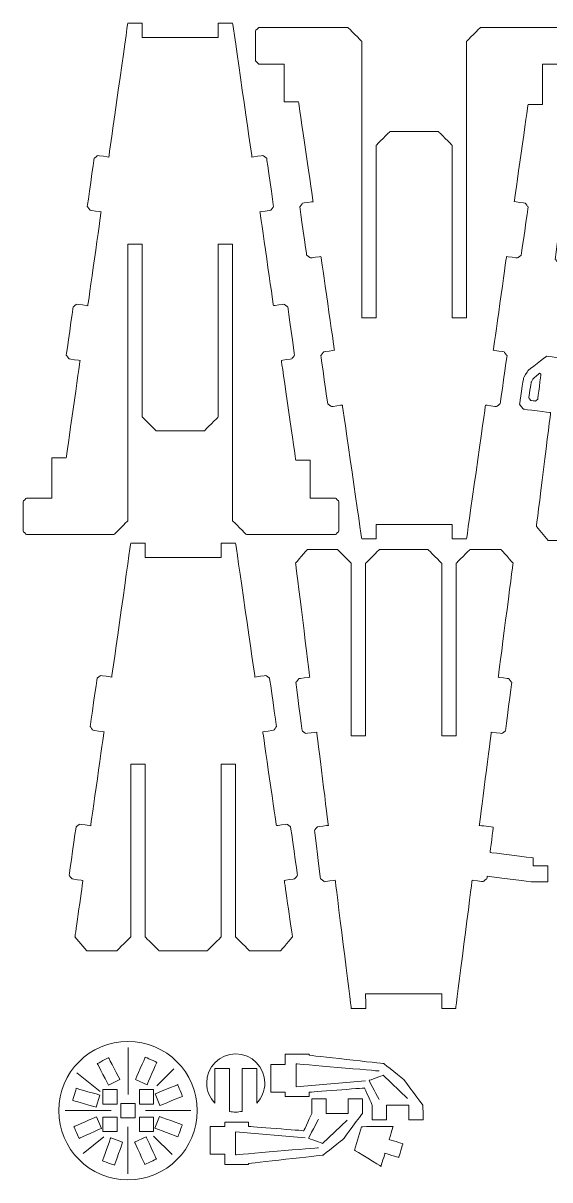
# Model space of a CAD drawing. Header units: centimetres. Extents: x -388 to 387, y -439 to 439.
# Drawn here: x -372.2 to -251.3, y -97.2 to 168.3 of the extents above; entities that cross this region are included whole.
import ezdxf

# ---------------------------------------------------------------- set-up
doc = ezdxf.new("R2010")
doc.units = ezdxf.units.CM
doc.header["$MEASUREMENT"] = 0
doc.layers.add('Layer 1', color=7, linetype='Continuous')

msp = doc.modelspace()

# ---------------------------------------------------------------- linework, layer by layer
at = {"layer": 'Layer 1', "color": 240, "lineweight": 20}
for points in [[(-353.8501, -79.7735), (-350.5759, -79.7735), (-350.5759, -76.4715), (-353.8501, -76.4715), (-353.8501, -79.7735)], [(-345.4912, -79.7735), (-342.217, -79.7735), (-342.217, -76.4715), (-345.4912, -76.4715), (-345.4912, -79.7735)], [(-349.7364, -82.9483), (-346.4622, -82.9483), (-346.4622, -79.6463), (-349.7364, -79.6463), (-349.7364, -82.9483)], [(-353.8501, -86.0722), (-350.5759, -86.0722), (-350.5759, -82.7702), (-353.8501, -82.7702), (-353.8501, -86.0722)], [(-345.4912, -86.0722), (-342.217, -86.0722), (-342.217, -82.7702), (-345.4912, -82.7702), (-345.4912, -86.0722)]]:
    msp.add_lwpolyline(points, close=True, dxfattribs=at)
at = {"layer": 'Layer 1', "color": 250, "lineweight": 20}
msp.add_ellipse((-348.0992, -81.2973), major_axis=(0, 15.8871), ratio=1, dxfattribs=at)
for points, knots in [([(-344.8365, 165.0121), (-344.8365, 165.0121), (-344.8365, 168.3094), (-344.8365, 168.3094), (-344.8365, 168.3094), (-344.8365, 168.3094), (-348.1385, 168.3094), (-348.1385, 168.3094), (-348.1385, 168.3094), (-348.1385, 168.3094), (-352.4886, 137.5727), (-352.4886, 137.5727), (-352.4886, 137.5727), (-352.4886, 137.5727), (-354.9997, 137.9283), (-354.9997, 137.9283), (-354.9997, 137.9283), (-354.9997, 137.9283), (-355.861, 137.2807), (-355.861, 137.2807), (-355.861, 137.2807), (-355.861, 137.2807), (-357.428, 126.2151), (-357.428, 126.2151), (-357.428, 126.2151), (-357.428, 126.2151), (-356.7804, 125.3538), (-356.7804, 125.3538), (-356.7804, 125.3538), (-356.7804, 125.3538), (-354.2682, 124.998), (-354.2682, 124.998), (-354.2682, 124.998), (-354.2682, 124.998), (-357.3165, 103.4593), (-357.3165, 103.4593), (-357.3165, 103.4593), (-357.3165, 103.4593), (-359.8304, 103.8153), (-359.8304, 103.8153), (-359.8304, 103.8153), (-359.8304, 103.8153), (-360.6917, 103.1677), (-360.6917, 103.1677), (-360.6917, 103.1677), (-360.6917, 103.1677), (-362.2587, 92.1021), (-362.2587, 92.1021), (-362.2587, 92.1021), (-362.2587, 92.1021), (-361.6111, 91.2408), (-361.6111, 91.2408), (-361.6111, 91.2408), (-361.6111, 91.2408), (-359.0962, 90.8846), (-359.0962, 90.8846), (-359.0962, 90.8846), (-359.0962, 90.8846), (-362.256, 68.5577), (-362.256, 68.5577), (-362.256, 68.5577), (-362.256, 68.5577), (-365.558, 68.5577), (-365.558, 68.5577), (-365.558, 68.5577), (-365.558, 68.5577), (-365.558, 59.292), (-365.558, 59.292), (-365.558, 59.292), (-365.558, 59.292), (-371.4, 59.292), (-371.4, 59.292), (-371.4, 59.292), (-371.4, 59.292), (-372.162, 58.53), (-372.162, 58.53), (-372.162, 58.53), (-372.162, 58.53), (-372.162, 51.672), (-372.162, 51.672), (-372.162, 51.672), (-372.162, 51.672), (-371.4, 50.91), (-371.4, 50.91), (-371.4, 50.91), (-371.4, 50.91), (-351.3135, 50.91), (-351.3135, 50.91), (-351.3135, 50.91), (-351.3135, 50.91), (-348.1385, 54.085), (-348.1385, 54.085), (-348.1385, 54.085), (-348.1385, 54.085), (-348.1385, 117.574), (-348.1385, 117.574), (-348.1385, 117.574), (-348.1385, 117.574), (-344.8365, 117.574), (-344.8365, 117.574), (-344.8365, 117.574), (-344.8365, 117.574), (-344.8365, 77.9457), (-344.8365, 77.9457), (-344.8365, 77.9457), (-344.8365, 77.9457), (-341.6615, 74.7707), (-341.6615, 74.7707), (-341.6615, 74.7707), (-341.6615, 74.7707), (-330.549, 74.7707), (-330.549, 74.7707), (-330.549, 74.7707), (-330.549, 74.7707), (-327.374, 77.9457), (-327.374, 77.9457), (-327.374, 77.9457), (-327.374, 77.9457), (-327.374, 117.574), (-327.374, 117.574), (-327.374, 117.574), (-327.374, 117.574), (-324.072, 117.574), (-324.072, 117.574), (-324.072, 117.574), (-324.072, 117.574), (-324.072, 54.085), (-324.072, 54.085), (-324.072, 54.085), (-324.072, 54.085), (-320.897, 50.91), (-320.897, 50.91), (-320.897, 50.91), (-320.897, 50.91), (-300.4412, 50.91), (-300.4412, 50.91), (-300.4412, 50.91), (-300.4412, 50.91), (-299.6792, 51.672), (-299.6792, 51.672), (-299.6792, 51.672), (-299.6792, 51.672), (-299.6792, 58.53), (-299.6792, 58.53), (-299.6792, 58.53), (-299.6792, 58.53), (-300.4412, 59.292), (-300.4412, 59.292), (-300.4412, 59.292), (-300.4412, 59.292), (-306.2832, 59.292), (-306.2832, 59.292), (-306.2832, 59.292), (-306.2832, 59.292), (-306.2832, 67.9944), (-306.2832, 67.9944), (-306.2832, 67.9944), (-306.2832, 67.9944), (-309.5852, 67.9944), (-309.5852, 67.9944), (-309.5852, 67.9944), (-309.5852, 67.9944), (-312.8936, 90.9037), (-312.8936, 90.9037), (-312.8936, 90.9037), (-312.8936, 90.9037), (-310.5104, 91.2412), (-310.5104, 91.2412), (-310.5104, 91.2412), (-310.5104, 91.2412), (-309.8628, 92.1025), (-309.8628, 92.1025), (-309.8628, 92.1025), (-309.8628, 92.1025), (-311.4298, 103.1681), (-311.4298, 103.1681), (-311.4298, 103.1681), (-311.4298, 103.1681), (-312.2911, 103.8157), (-312.2911, 103.8157), (-312.2911, 103.8157), (-312.2911, 103.8157), (-314.7088, 103.4733), (-314.7088, 103.4733), (-314.7088, 103.4733), (-314.7088, 103.4733), (-317.8181, 125.0034), (-317.8181, 125.0034), (-317.8181, 125.0034), (-317.8181, 125.0034), (-315.3411, 125.3542), (-315.3411, 125.3542), (-315.3411, 125.3542), (-315.3411, 125.3542), (-314.6935, 126.2155), (-314.6935, 126.2155), (-314.6935, 126.2155), (-314.6935, 126.2155), (-316.2605, 137.2811), (-316.2605, 137.2811), (-316.2605, 137.2811), (-316.2605, 137.2811), (-317.1218, 137.9287), (-317.1218, 137.9287), (-317.1218, 137.9287), (-317.1218, 137.9287), (-319.6333, 137.5731), (-319.6333, 137.5731), (-319.6333, 137.5731), (-319.6333, 137.5731), (-324.072, 168.3094), (-324.072, 168.3094), (-324.072, 168.3094), (-324.072, 168.3094), (-327.374, 168.3094), (-327.374, 168.3094), (-327.374, 168.3094), (-327.374, 168.3094), (-327.374, 165.0121), (-327.374, 165.0121), (-327.374, 165.0121), (-327.374, 165.0121), (-344.8365, 165.0121), (-344.8365, 165.0121)], [0, 0, 0, 0, 0.01754386, 0.01754386, 0.01754386, 0.01754387, 0.03508772, 0.03508772, 0.03508772, 0.03508773, 0.05263158, 0.05263158, 0.05263158, 0.05263159, 0.07017544, 0.07017544, 0.07017544, 0.07017545, 0.0877193, 0.0877193, 0.0877193, 0.08771931, 0.10526316, 0.10526316, 0.10526316, 0.10526317, 0.12280702, 0.12280702, 0.12280702, 0.12280703, 0.14035088, 0.14035088, 0.14035088, 0.14035089, 0.15789474, 0.15789474, 0.15789474, 0.15789475, 0.1754386, 0.1754386, 0.1754386, 0.17543861, 0.19298246, 0.19298246, 0.19298246, 0.19298247, 0.21052632, 0.21052632, 0.21052632, 0.21052633, 0.22807018, 0.22807018, 0.22807018, 0.22807019, 0.24561404, 0.24561404, 0.24561404, 0.24561405, 0.26315789, 0.26315789, 0.26315789, 0.2631579, 0.28070175, 0.28070175, 0.28070175, 0.28070176, 0.29824561, 0.29824561, 0.29824561, 0.29824562, 0.31578947, 0.31578947, 0.31578947, 0.31578948, 0.33333333, 0.33333333, 0.33333333, 0.33333334, 0.35087719, 0.35087719, 0.35087719, 0.3508772, 0.36842105, 0.36842105, 0.36842105, 0.36842106, 0.38596491, 0.38596491, 0.38596491, 0.38596492, 0.40350877, 0.40350877, 0.40350877, 0.40350878, 0.42105263, 0.42105263, 0.42105263, 0.42105264, 0.43859649, 0.43859649, 0.43859649, 0.4385965, 0.45614035, 0.45614035, 0.45614035, 0.45614036, 0.47368421, 0.47368421, 0.47368421, 0.47368422, 0.49122807, 0.49122807, 0.49122807, 0.49122808, 0.50877193, 0.50877193, 0.50877193, 0.50877194, 0.52631579, 0.52631579, 0.52631579, 0.5263158, 0.54385965, 0.54385965, 0.54385965, 0.54385966, 0.56140351, 0.56140351, 0.56140351, 0.56140352, 0.57894737, 0.57894737, 0.57894737, 0.57894738, 0.59649123, 0.59649123, 0.59649123, 0.59649124, 0.61403509, 0.61403509, 0.61403509, 0.6140351, 0.63157895, 0.63157895, 0.63157895, 0.63157896, 0.64912281, 0.64912281, 0.64912281, 0.64912282, 0.66666667, 0.66666667, 0.66666667, 0.66666668, 0.68421053, 0.68421053, 0.68421053, 0.68421054, 0.70175439, 0.70175439, 0.70175439, 0.7017544, 0.71929825, 0.71929825, 0.71929825, 0.71929826, 0.73684211, 0.73684211, 0.73684211, 0.73684212, 0.75438596, 0.75438596, 0.75438596, 0.75438597, 0.77192982, 0.77192982, 0.77192982, 0.77192983, 0.78947368, 0.78947368, 0.78947368, 0.78947369, 0.80701754, 0.80701754, 0.80701754, 0.80701755, 0.8245614, 0.8245614, 0.8245614, 0.82456141, 0.84210526, 0.84210526, 0.84210526, 0.84210527, 0.85964912, 0.85964912, 0.85964912, 0.85964913, 0.87719298, 0.87719298, 0.87719298, 0.87719299, 0.89473684, 0.89473684, 0.89473684, 0.89473685, 0.9122807, 0.9122807, 0.9122807, 0.91228071, 0.92982456, 0.92982456, 0.92982456, 0.92982457, 0.94736842, 0.94736842, 0.94736842, 0.94736843, 0.96491228, 0.96491228, 0.96491228, 0.96491229, 1, 1, 1, 1]), ([(-273.6856, 53.2073), (-273.6856, 53.2073), (-273.6856, 49.91), (-273.6856, 49.91), (-273.6856, 49.91), (-273.6856, 49.91), (-270.3836, 49.91), (-270.3836, 49.91), (-270.3836, 49.91), (-270.3836, 49.91), (-266.0335, 80.6467), (-266.0335, 80.6467), (-266.0335, 80.6467), (-266.0335, 80.6467), (-263.5224, 80.2911), (-263.5224, 80.2911), (-263.5224, 80.2911), (-263.5224, 80.2911), (-262.6611, 80.9387), (-262.6611, 80.9387), (-262.6611, 80.9387), (-262.6611, 80.9387), (-261.0941, 92.0043), (-261.0941, 92.0043), (-261.0941, 92.0043), (-261.0941, 92.0043), (-261.7417, 92.8656), (-261.7417, 92.8656), (-261.7417, 92.8656), (-261.7417, 92.8656), (-264.2539, 93.2214), (-264.2539, 93.2214), (-264.2539, 93.2214), (-264.2539, 93.2214), (-261.2056, 114.7601), (-261.2056, 114.7601), (-261.2056, 114.7601), (-261.2056, 114.7601), (-258.6917, 114.4041), (-258.6917, 114.4041), (-258.6917, 114.4041), (-258.6917, 114.4041), (-257.8304, 115.0517), (-257.8304, 115.0517), (-257.8304, 115.0517), (-257.8304, 115.0517), (-256.2634, 126.1173), (-256.2634, 126.1173), (-256.2634, 126.1173), (-256.2634, 126.1173), (-256.911, 126.9786), (-256.911, 126.9786), (-256.911, 126.9786), (-256.911, 126.9786), (-259.4259, 127.3348), (-259.4259, 127.3348), (-259.4259, 127.3348), (-259.4259, 127.3348), (-256.2661, 149.6617), (-256.2661, 149.6617), (-256.2661, 149.6617), (-256.2661, 149.6617), (-252.9641, 149.6617), (-252.9641, 149.6617), (-252.9641, 149.6617), (-252.9641, 149.6617), (-252.9641, 158.9274), (-252.9641, 158.9274), (-252.9641, 158.9274), (-252.9641, 158.9274), (-247.1221, 158.9274), (-247.1221, 158.9274), (-247.1221, 158.9274), (-247.1221, 158.9274), (-246.3601, 159.6894), (-246.3601, 159.6894), (-246.3601, 159.6894), (-246.3601, 159.6894), (-246.3601, 166.5474), (-246.3601, 166.5474), (-246.3601, 166.5474), (-246.3601, 166.5474), (-247.1221, 167.3094), (-247.1221, 167.3094), (-247.1221, 167.3094), (-247.1221, 167.3094), (-267.2086, 167.3094), (-267.2086, 167.3094), (-267.2086, 167.3094), (-267.2086, 167.3094), (-270.3836, 164.1344), (-270.3836, 164.1344), (-270.3836, 164.1344), (-270.3836, 164.1344), (-270.3836, 100.6454), (-270.3836, 100.6454), (-270.3836, 100.6454), (-270.3836, 100.6454), (-273.6856, 100.6454), (-273.6856, 100.6454), (-273.6856, 100.6454), (-273.6856, 100.6454), (-273.6856, 140.2737), (-273.6856, 140.2737), (-273.6856, 140.2737), (-273.6856, 140.2737), (-276.8606, 143.4487), (-276.8606, 143.4487), (-276.8606, 143.4487), (-276.8606, 143.4487), (-287.9731, 143.4487), (-287.9731, 143.4487), (-287.9731, 143.4487), (-287.9731, 143.4487), (-291.1481, 140.2737), (-291.1481, 140.2737), (-291.1481, 140.2737), (-291.1481, 140.2737), (-291.1481, 100.6454), (-291.1481, 100.6454), (-291.1481, 100.6454), (-291.1481, 100.6454), (-294.4501, 100.6454), (-294.4501, 100.6454), (-294.4501, 100.6454), (-294.4501, 100.6454), (-294.4501, 164.1344), (-294.4501, 164.1344), (-294.4501, 164.1344), (-294.4501, 164.1344), (-297.6251, 167.3094), (-297.6251, 167.3094), (-297.6251, 167.3094), (-297.6251, 167.3094), (-318.0809, 167.3094), (-318.0809, 167.3094), (-318.0809, 167.3094), (-318.0809, 167.3094), (-318.8429, 166.5474), (-318.8429, 166.5474), (-318.8429, 166.5474), (-318.8429, 166.5474), (-318.8429, 159.6894), (-318.8429, 159.6894), (-318.8429, 159.6894), (-318.8429, 159.6894), (-318.0809, 158.9274), (-318.0809, 158.9274), (-318.0809, 158.9274), (-318.0809, 158.9274), (-312.2389, 158.9274), (-312.2389, 158.9274), (-312.2389, 158.9274), (-312.2389, 158.9274), (-312.2389, 150.225), (-312.2389, 150.225), (-312.2389, 150.225), (-312.2389, 150.225), (-308.9369, 150.225), (-308.9369, 150.225), (-308.9369, 150.225), (-308.9369, 150.225), (-305.6285, 127.3157), (-305.6285, 127.3157), (-305.6285, 127.3157), (-305.6285, 127.3157), (-308.0117, 126.9782), (-308.0117, 126.9782), (-308.0117, 126.9782), (-308.0117, 126.9782), (-308.6593, 126.1169), (-308.6593, 126.1169), (-308.6593, 126.1169), (-308.6593, 126.1169), (-307.0923, 115.0513), (-307.0923, 115.0513), (-307.0923, 115.0513), (-307.0923, 115.0513), (-306.231, 114.4037), (-306.231, 114.4037), (-306.231, 114.4037), (-306.231, 114.4037), (-303.8133, 114.7461), (-303.8133, 114.7461), (-303.8133, 114.7461), (-303.8133, 114.7461), (-300.704, 93.216), (-300.704, 93.216), (-300.704, 93.216), (-300.704, 93.216), (-303.181, 92.8652), (-303.181, 92.8652), (-303.181, 92.8652), (-303.181, 92.8652), (-303.8286, 92.0039), (-303.8286, 92.0039), (-303.8286, 92.0039), (-303.8286, 92.0039), (-302.2616, 80.9383), (-302.2616, 80.9383), (-302.2616, 80.9383), (-302.2616, 80.9383), (-301.4003, 80.2907), (-301.4003, 80.2907), (-301.4003, 80.2907), (-301.4003, 80.2907), (-298.8888, 80.6463), (-298.8888, 80.6463), (-298.8888, 80.6463), (-298.8888, 80.6463), (-294.4501, 49.91), (-294.4501, 49.91), (-294.4501, 49.91), (-294.4501, 49.91), (-291.1481, 49.91), (-291.1481, 49.91), (-291.1481, 49.91), (-291.1481, 49.91), (-291.1481, 53.2073), (-291.1481, 53.2073), (-291.1481, 53.2073), (-291.1481, 53.2073), (-273.6856, 53.2073), (-273.6856, 53.2073)], [0, 0, 0, 0, 0.01754386, 0.01754386, 0.01754386, 0.01754387, 0.03508772, 0.03508772, 0.03508772, 0.03508773, 0.05263158, 0.05263158, 0.05263158, 0.05263159, 0.07017544, 0.07017544, 0.07017544, 0.07017545, 0.0877193, 0.0877193, 0.0877193, 0.08771931, 0.10526316, 0.10526316, 0.10526316, 0.10526317, 0.12280702, 0.12280702, 0.12280702, 0.12280703, 0.14035088, 0.14035088, 0.14035088, 0.14035089, 0.15789474, 0.15789474, 0.15789474, 0.15789475, 0.1754386, 0.1754386, 0.1754386, 0.17543861, 0.19298246, 0.19298246, 0.19298246, 0.19298247, 0.21052632, 0.21052632, 0.21052632, 0.21052633, 0.22807018, 0.22807018, 0.22807018, 0.22807019, 0.24561404, 0.24561404, 0.24561404, 0.24561405, 0.26315789, 0.26315789, 0.26315789, 0.2631579, 0.28070175, 0.28070175, 0.28070175, 0.28070176, 0.29824561, 0.29824561, 0.29824561, 0.29824562, 0.31578947, 0.31578947, 0.31578947, 0.31578948, 0.33333333, 0.33333333, 0.33333333, 0.33333334, 0.35087719, 0.35087719, 0.35087719, 0.3508772, 0.36842105, 0.36842105, 0.36842105, 0.36842106, 0.38596491, 0.38596491, 0.38596491, 0.38596492, 0.40350877, 0.40350877, 0.40350877, 0.40350878, 0.42105263, 0.42105263, 0.42105263, 0.42105264, 0.43859649, 0.43859649, 0.43859649, 0.4385965, 0.45614035, 0.45614035, 0.45614035, 0.45614036, 0.47368421, 0.47368421, 0.47368421, 0.47368422, 0.49122807, 0.49122807, 0.49122807, 0.49122808, 0.50877193, 0.50877193, 0.50877193, 0.50877194, 0.52631579, 0.52631579, 0.52631579, 0.5263158, 0.54385965, 0.54385965, 0.54385965, 0.54385966, 0.56140351, 0.56140351, 0.56140351, 0.56140352, 0.57894737, 0.57894737, 0.57894737, 0.57894738, 0.59649123, 0.59649123, 0.59649123, 0.59649124, 0.61403509, 0.61403509, 0.61403509, 0.6140351, 0.63157895, 0.63157895, 0.63157895, 0.63157896, 0.64912281, 0.64912281, 0.64912281, 0.64912282, 0.66666667, 0.66666667, 0.66666667, 0.66666668, 0.68421053, 0.68421053, 0.68421053, 0.68421054, 0.70175439, 0.70175439, 0.70175439, 0.7017544, 0.71929825, 0.71929825, 0.71929825, 0.71929826, 0.73684211, 0.73684211, 0.73684211, 0.73684212, 0.75438596, 0.75438596, 0.75438596, 0.75438597, 0.77192982, 0.77192982, 0.77192982, 0.77192983, 0.78947368, 0.78947368, 0.78947368, 0.78947369, 0.80701754, 0.80701754, 0.80701754, 0.80701755, 0.8245614, 0.8245614, 0.8245614, 0.82456141, 0.84210526, 0.84210526, 0.84210526, 0.84210527, 0.85964912, 0.85964912, 0.85964912, 0.85964913, 0.87719298, 0.87719298, 0.87719298, 0.87719299, 0.89473684, 0.89473684, 0.89473684, 0.89473685, 0.9122807, 0.9122807, 0.9122807, 0.91228071, 0.92982456, 0.92982456, 0.92982456, 0.92982457, 0.94736842, 0.94736842, 0.94736842, 0.94736843, 0.96491228, 0.96491228, 0.96491228, 0.96491229, 1, 1, 1, 1]), ([(-254.3663, 52.7414), (-254.3663, 52.7414), (-251.6362, 49.5977), (-251.6362, 49.5977), (-251.6362, 49.5977), (-251.6362, 49.5977), (-244.7479, 49.5977), (-244.7479, 49.5977), (-244.7479, 49.5977), (-244.7479, 49.5977), (-241.5729, 52.7727), (-241.5729, 52.7727), (-241.5729, 52.7727), (-241.5729, 52.7727), (-241.5729, 92.401), (-241.5729, 92.401), (-241.5729, 92.401), (-241.5729, 92.401), (-238.2709, 92.401), (-238.2709, 92.401), (-238.2709, 92.401), (-238.2709, 92.401), (-238.2709, 52.7727), (-238.2709, 52.7727), (-238.2709, 52.7727), (-238.2709, 52.7727), (-235.0959, 49.5977), (-235.0959, 49.5977), (-235.0959, 49.5977), (-235.0959, 49.5977), (-223.9834, 49.5977), (-223.9834, 49.5977), (-223.9834, 49.5977), (-223.9834, 49.5977), (-220.8084, 52.7727), (-220.8084, 52.7727), (-220.8084, 52.7727), (-220.8084, 52.7727), (-220.8084, 92.401), (-220.8084, 92.401), (-220.8084, 92.401), (-220.8084, 92.401), (-217.5064, 92.401), (-217.5064, 92.401), (-217.5064, 92.401), (-217.5064, 92.401), (-217.5064, 52.7727), (-217.5064, 52.7727), (-217.5064, 52.7727), (-217.5064, 52.7727), (-214.3314, 49.5977), (-214.3314, 49.5977), (-214.3314, 49.5977), (-214.3314, 49.5977), (-207.1733, 49.5977), (-207.1733, 49.5977), (-207.1733, 49.5977), (-207.1733, 49.5977), (-204.4521, 52.7401), (-204.4521, 52.7401), (-204.4521, 52.7401), (-204.4521, 52.7401), (-207.8248, 78.9367), (-207.8248, 78.9367), (-207.8248, 78.9367), (-207.8248, 78.9367), (-205.4147, 79.2386), (-205.4147, 79.2386), (-205.4147, 79.2386), (-205.4147, 79.2386), (-204.7533, 80.0894), (-204.7533, 80.0894), (-204.7533, 80.0894), (-204.7533, 80.0894), (-206.1424, 91.1787), (-206.1424, 91.1787), (-206.1424, 91.1787), (-206.1424, 91.1787), (-206.9932, 91.8401), (-206.9932, 91.8401), (-206.9932, 91.8401), (-206.9932, 91.8401), (-209.4465, 91.5328), (-209.4465, 91.5328), (-209.4465, 91.5328), (-209.4465, 91.5328), (-212.2009, 112.9261), (-212.2009, 112.9261), (-212.2009, 112.9261), (-212.2009, 112.9261), (-208.9706, 113.3308), (-208.9706, 113.3308), (-208.9706, 113.3308), (-208.9706, 113.3308), (-209.6987, 119.1431), (-209.6987, 119.1431), (-209.6987, 119.1431), (-209.6987, 119.1431), (-199.7868, 120.3847), (-199.7868, 120.3847), (-199.7868, 120.3847), (-199.7868, 120.3847), (-199.7868, 122.2996), (-199.7868, 122.2996), (-199.7868, 122.2996), (-199.7868, 122.2996), (-196.4119, 122.2996), (-196.4119, 122.2996), (-196.4119, 122.2996), (-196.4119, 122.2996), (-196.4119, 125.6865), (-196.4119, 125.6865), (-196.4119, 125.6865), (-196.4119, 125.6865), (-199.7868, 125.6865), (-199.7868, 125.6865), (-199.7868, 125.6865), (-199.7868, 125.6865), (-210.3526, 124.3629), (-210.3526, 124.3629), (-210.3526, 124.3629), (-210.3526, 124.3629), (-210.4544, 125.1762), (-210.4544, 125.1762), (-210.4544, 125.1762), (-210.4544, 125.1762), (-211.3052, 125.8376), (-211.3052, 125.8376), (-211.3052, 125.8376), (-211.3052, 125.8376), (-213.8226, 125.5222), (-213.8226, 125.5222), (-213.8226, 125.5222), (-213.8226, 125.5222), (-217.6078, 154.9223), (-217.6078, 154.9223), (-217.6078, 154.9223), (-217.6078, 154.9223), (-220.8084, 154.9223), (-220.8084, 154.9223), (-220.8084, 154.9223), (-220.8084, 154.9223), (-220.8084, 151.5828), (-220.8084, 151.5828), (-220.8084, 151.5828), (-220.8084, 151.5828), (-238.2709, 151.5828), (-238.2709, 151.5828), (-238.2709, 151.5828), (-238.2709, 151.5828), (-238.2629, 154.9223), (-238.2629, 154.9223), (-238.2629, 154.9223), (-238.2629, 154.9223), (-241.5729, 154.9223), (-241.5729, 154.9223), (-241.5729, 154.9223), (-241.5729, 154.9223), (-245.2531, 125.5288), (-245.2531, 125.5288), (-245.2531, 125.5288), (-245.2531, 125.5288), (-247.7705, 125.8441), (-247.7705, 125.8441), (-247.7705, 125.8441), (-247.7705, 125.8441), (-248.6213, 125.1828), (-248.6213, 125.1828), (-248.6213, 125.1828), (-248.6213, 125.1828), (-250.0104, 114.0934), (-250.0104, 114.0934), (-250.0104, 114.0934), (-250.0104, 114.0934), (-249.349, 113.2426), (-249.349, 113.2426), (-249.349, 113.2426), (-249.349, 113.2426), (-246.8308, 112.9272), (-246.8308, 112.9272), (-246.8308, 112.9272), (-246.8308, 112.9272), (-249.5105, 91.5245), (-249.5105, 91.5245), (-249.5105, 91.5245), (-249.5105, 91.5245), (-252.03, 91.8401), (-252.03, 91.8401), (-252.03, 91.8401), (-252.03, 91.8401), (-256.349, 88.4827), (-256.349, 88.4827), (-256.349, 88.4827), (-256.349, 88.4827), (-257.302, 86.8544), (-257.302, 86.8544), (-257.302, 86.8544), (-257.302, 86.8544), (-258.2053, 80.8376), (-258.2053, 80.8376), (-258.2053, 80.8376), (-258.2053, 80.8376), (-257.348, 79.7067), (-257.348, 79.7067), (-257.348, 79.7067), (-257.348, 79.7067), (-251.0883, 78.9229), (-251.0883, 78.9229), (-251.0883, 78.9229), (-251.0883, 78.9229), (-254.3663, 52.7414), (-254.3663, 52.7414)], [0, 0, 0, 0, 0.01851852, 0.01851852, 0.01851852, 0.01851853, 0.03703704, 0.03703704, 0.03703704, 0.03703705, 0.05555556, 0.05555556, 0.05555556, 0.05555557, 0.07407407, 0.07407407, 0.07407407, 0.07407408, 0.09259259, 0.09259259, 0.09259259, 0.0925926, 0.11111111, 0.11111111, 0.11111111, 0.11111112, 0.12962963, 0.12962963, 0.12962963, 0.12962964, 0.14814815, 0.14814815, 0.14814815, 0.14814816, 0.16666667, 0.16666667, 0.16666667, 0.16666668, 0.18518519, 0.18518519, 0.18518519, 0.1851852, 0.2037037, 0.2037037, 0.2037037, 0.20370371, 0.22222222, 0.22222222, 0.22222222, 0.22222223, 0.24074074, 0.24074074, 0.24074074, 0.24074075, 0.25925926, 0.25925926, 0.25925926, 0.25925927, 0.27777778, 0.27777778, 0.27777778, 0.27777779, 0.2962963, 0.2962963, 0.2962963, 0.29629631, 0.31481481, 0.31481481, 0.31481481, 0.31481482, 0.33333333, 0.33333333, 0.33333333, 0.33333334, 0.35185185, 0.35185185, 0.35185185, 0.35185186, 0.37037037, 0.37037037, 0.37037037, 0.37037038, 0.38888889, 0.38888889, 0.38888889, 0.3888889, 0.40740741, 0.40740741, 0.40740741, 0.40740742, 0.42592593, 0.42592593, 0.42592593, 0.42592594, 0.44444444, 0.44444444, 0.44444444, 0.44444445, 0.46296296, 0.46296296, 0.46296296, 0.46296297, 0.48148148, 0.48148148, 0.48148148, 0.48148149, 0.5, 0.5, 0.5, 0.50000001, 0.51851852, 0.51851852, 0.51851852, 0.51851853, 0.53703704, 0.53703704, 0.53703704, 0.53703705, 0.55555556, 0.55555556, 0.55555556, 0.55555557, 0.57407407, 0.57407407, 0.57407407, 0.57407408, 0.59259259, 0.59259259, 0.59259259, 0.5925926, 0.61111111, 0.61111111, 0.61111111, 0.61111112, 0.62962963, 0.62962963, 0.62962963, 0.62962964, 0.64814815, 0.64814815, 0.64814815, 0.64814816, 0.66666667, 0.66666667, 0.66666667, 0.66666668, 0.68518519, 0.68518519, 0.68518519, 0.6851852, 0.7037037, 0.7037037, 0.7037037, 0.70370371, 0.72222222, 0.72222222, 0.72222222, 0.72222223, 0.74074074, 0.74074074, 0.74074074, 0.74074075, 0.75925926, 0.75925926, 0.75925926, 0.75925927, 0.77777778, 0.77777778, 0.77777778, 0.77777779, 0.7962963, 0.7962963, 0.7962963, 0.79629631, 0.81481481, 0.81481481, 0.81481481, 0.81481482, 0.83333333, 0.83333333, 0.83333333, 0.83333334, 0.85185185, 0.85185185, 0.85185185, 0.85185186, 0.87037037, 0.87037037, 0.87037037, 0.87037038, 0.88888889, 0.88888889, 0.88888889, 0.8888889, 0.90740741, 0.90740741, 0.90740741, 0.90740742, 0.92592593, 0.92592593, 0.92592593, 0.92592594, 0.94444444, 0.94444444, 0.94444444, 0.94444445, 0.96296296, 0.96296296, 0.96296296, 0.96296297, 1, 1, 1, 1]), ([(-360.2624, -41.4368), (-360.2624, -41.4368), (-357.5323, -44.5804), (-357.5323, -44.5804), (-357.5323, -44.5804), (-357.5323, -44.5804), (-350.6441, -44.5804), (-350.6441, -44.5804), (-350.6441, -44.5804), (-350.6441, -44.5804), (-347.4691, -41.4054), (-347.4691, -41.4054), (-347.4691, -41.4054), (-347.4691, -41.4054), (-347.4691, -1.7772), (-347.4691, -1.7772), (-347.4691, -1.7772), (-347.4691, -1.7772), (-344.1671, -1.7772), (-344.1671, -1.7772), (-344.1671, -1.7772), (-344.1671, -1.7772), (-344.1671, -41.4054), (-344.1671, -41.4054), (-344.1671, -41.4054), (-344.1671, -41.4054), (-340.9921, -44.5804), (-340.9921, -44.5804), (-340.9921, -44.5804), (-340.9921, -44.5804), (-329.8797, -44.5804), (-329.8797, -44.5804), (-329.8797, -44.5804), (-329.8797, -44.5804), (-326.7047, -41.4054), (-326.7047, -41.4054), (-326.7047, -41.4054), (-326.7047, -41.4054), (-326.7047, -1.7772), (-326.7047, -1.7772), (-326.7047, -1.7772), (-326.7047, -1.7772), (-323.4027, -1.7772), (-323.4027, -1.7772), (-323.4027, -1.7772), (-323.4027, -1.7772), (-323.4027, -41.4054), (-323.4027, -41.4054), (-323.4027, -41.4054), (-323.4027, -41.4054), (-320.2277, -44.5804), (-320.2277, -44.5804), (-320.2277, -44.5804), (-320.2277, -44.5804), (-313.0695, -44.5804), (-313.0695, -44.5804), (-313.0695, -44.5804), (-313.0695, -44.5804), (-310.3483, -41.438), (-310.3483, -41.438), (-310.3483, -41.438), (-310.3483, -41.438), (-312.2243, -28.4475), (-312.2243, -28.4475), (-312.2243, -28.4475), (-312.2243, -28.4475), (-309.8412, -28.11), (-309.8412, -28.11), (-309.8412, -28.11), (-309.8412, -28.11), (-309.1935, -27.2487), (-309.1935, -27.2487), (-309.1935, -27.2487), (-309.1935, -27.2487), (-310.7605, -16.1831), (-310.7605, -16.1831), (-310.7605, -16.1831), (-310.7605, -16.1831), (-311.6218, -15.5355), (-311.6218, -15.5355), (-311.6218, -15.5355), (-311.6218, -15.5355), (-314.0396, -15.8779), (-314.0396, -15.8779), (-314.0396, -15.8779), (-314.0396, -15.8779), (-317.1488, 5.6522), (-317.1488, 5.6522), (-317.1488, 5.6522), (-317.1488, 5.6522), (-314.6719, 6.0029), (-314.6719, 6.0029), (-314.6719, 6.0029), (-314.6719, 6.0029), (-314.0242, 6.8643), (-314.0242, 6.8643), (-314.0242, 6.8643), (-314.0242, 6.8643), (-315.5912, 17.9299), (-315.5912, 17.9299), (-315.5912, 17.9299), (-315.5912, 17.9299), (-316.4525, 18.5775), (-316.4525, 18.5775), (-316.4525, 18.5775), (-316.4525, 18.5775), (-318.964, 18.2218), (-318.964, 18.2218), (-318.964, 18.2218), (-318.964, 18.2218), (-323.4027, 48.9581), (-323.4027, 48.9581), (-323.4027, 48.9581), (-323.4027, 48.9581), (-326.7047, 48.9581), (-326.7047, 48.9581), (-326.7047, 48.9581), (-326.7047, 48.9581), (-326.7047, 45.6608), (-326.7047, 45.6608), (-326.7047, 45.6608), (-326.7047, 45.6608), (-344.1671, 45.6608), (-344.1671, 45.6608), (-344.1671, 45.6608), (-344.1671, 45.6608), (-344.1671, 48.9581), (-344.1671, 48.9581), (-344.1671, 48.9581), (-344.1671, 48.9581), (-347.4691, 48.9581), (-347.4691, 48.9581), (-347.4691, 48.9581), (-347.4691, 48.9581), (-351.8192, 18.2215), (-351.8192, 18.2215), (-351.8192, 18.2215), (-351.8192, 18.2215), (-354.3303, 18.5771), (-354.3303, 18.5771), (-354.3303, 18.5771), (-354.3303, 18.5771), (-355.1916, 17.9295), (-355.1916, 17.9295), (-355.1916, 17.9295), (-355.1916, 17.9295), (-356.7586, 6.8639), (-356.7586, 6.8639), (-356.7586, 6.8639), (-356.7586, 6.8639), (-356.111, 6.0026), (-356.111, 6.0026), (-356.111, 6.0026), (-356.111, 6.0026), (-353.5988, 5.6468), (-353.5988, 5.6468), (-353.5988, 5.6468), (-353.5988, 5.6468), (-356.6471, -15.8919), (-356.6471, -15.8919), (-356.6471, -15.8919), (-356.6471, -15.8919), (-359.161, -15.5359), (-359.161, -15.5359), (-359.161, -15.5359), (-359.161, -15.5359), (-360.0223, -16.1835), (-360.0223, -16.1835), (-360.0223, -16.1835), (-360.0223, -16.1835), (-361.5893, -27.2491), (-361.5893, -27.2491), (-361.5893, -27.2491), (-361.5893, -27.2491), (-360.9417, -28.1104), (-360.9417, -28.1104), (-360.9417, -28.1104), (-360.9417, -28.1104), (-358.4268, -28.4666), (-358.4268, -28.4666), (-358.4268, -28.4666), (-358.4268, -28.4666), (-360.2624, -41.4368), (-360.2624, -41.4368)], [0, 0, 0, 0, 0.0212766, 0.0212766, 0.0212766, 0.02127661, 0.04255319, 0.04255319, 0.04255319, 0.0425532, 0.06382979, 0.06382979, 0.06382979, 0.0638298, 0.08510638, 0.08510638, 0.08510638, 0.08510639, 0.10638298, 0.10638298, 0.10638298, 0.10638299, 0.12765957, 0.12765957, 0.12765957, 0.12765958, 0.14893617, 0.14893617, 0.14893617, 0.14893618, 0.17021277, 0.17021277, 0.17021277, 0.17021278, 0.19148936, 0.19148936, 0.19148936, 0.19148937, 0.21276596, 0.21276596, 0.21276596, 0.21276597, 0.23404255, 0.23404255, 0.23404255, 0.23404256, 0.25531915, 0.25531915, 0.25531915, 0.25531916, 0.27659574, 0.27659574, 0.27659574, 0.27659575, 0.29787234, 0.29787234, 0.29787234, 0.29787235, 0.31914894, 0.31914894, 0.31914894, 0.31914895, 0.34042553, 0.34042553, 0.34042553, 0.34042554, 0.36170213, 0.36170213, 0.36170213, 0.36170214, 0.38297872, 0.38297872, 0.38297872, 0.38297873, 0.40425532, 0.40425532, 0.40425532, 0.40425533, 0.42553191, 0.42553191, 0.42553191, 0.42553192, 0.44680851, 0.44680851, 0.44680851, 0.44680852, 0.46808511, 0.46808511, 0.46808511, 0.46808512, 0.4893617, 0.4893617, 0.4893617, 0.48936171, 0.5106383, 0.5106383, 0.5106383, 0.51063831, 0.53191489, 0.53191489, 0.53191489, 0.5319149, 0.55319149, 0.55319149, 0.55319149, 0.5531915, 0.57446809, 0.57446809, 0.57446809, 0.5744681, 0.59574468, 0.59574468, 0.59574468, 0.59574469, 0.61702128, 0.61702128, 0.61702128, 0.61702129, 0.63829787, 0.63829787, 0.63829787, 0.63829788, 0.65957447, 0.65957447, 0.65957447, 0.65957448, 0.68085106, 0.68085106, 0.68085106, 0.68085107, 0.70212766, 0.70212766, 0.70212766, 0.70212767, 0.72340426, 0.72340426, 0.72340426, 0.72340427, 0.74468085, 0.74468085, 0.74468085, 0.74468086, 0.76595745, 0.76595745, 0.76595745, 0.76595746, 0.78723404, 0.78723404, 0.78723404, 0.78723405, 0.80851064, 0.80851064, 0.80851064, 0.80851065, 0.82978723, 0.82978723, 0.82978723, 0.82978724, 0.85106383, 0.85106383, 0.85106383, 0.85106384, 0.87234043, 0.87234043, 0.87234043, 0.87234044, 0.89361702, 0.89361702, 0.89361702, 0.89361703, 0.91489362, 0.91489362, 0.91489362, 0.91489363, 0.93617021, 0.93617021, 0.93617021, 0.93617022, 0.95744681, 0.95744681, 0.95744681, 0.95744682, 1, 1, 1, 1]), ([(-296.8468, -57.8216), (-296.8468, -57.8216), (-293.5367, -57.8216), (-293.5367, -57.8216), (-293.5367, -57.8216), (-293.5367, -57.8216), (-293.5448, -54.4821), (-293.5448, -54.4821), (-293.5448, -54.4821), (-293.5448, -54.4821), (-276.0824, -54.4821), (-276.0824, -54.4821), (-276.0824, -54.4821), (-276.0824, -54.4821), (-276.0824, -57.8216), (-276.0824, -57.8216), (-276.0824, -57.8216), (-276.0824, -57.8216), (-272.8817, -57.8216), (-272.8817, -57.8216), (-272.8817, -57.8216), (-272.8817, -57.8216), (-269.0965, -28.4216), (-269.0965, -28.4216), (-269.0965, -28.4216), (-269.0965, -28.4216), (-266.5792, -28.737), (-266.5792, -28.737), (-266.5792, -28.737), (-266.5792, -28.737), (-265.7284, -28.0756), (-265.7284, -28.0756), (-265.7284, -28.0756), (-265.7284, -28.0756), (-265.6549, -27.4885), (-265.6549, -27.4885), (-265.6549, -27.4885), (-265.6549, -27.4885), (-255.0723, -28.8141), (-255.0723, -28.8141), (-255.0723, -28.8141), (-255.0723, -28.8141), (-251.7521, -28.8141), (-251.7521, -28.8141), (-251.7521, -28.8141), (-251.7521, -28.8141), (-251.7521, -25.1384), (-251.7521, -25.1384), (-251.7521, -25.1384), (-251.7521, -25.1384), (-255.0723, -25.1384), (-255.0723, -25.1384), (-255.0723, -25.1384), (-255.0723, -25.1384), (-255.0723, -23.2827), (-255.0723, -23.2827), (-255.0723, -23.2827), (-255.0723, -23.2827), (-264.9727, -22.0425), (-264.9727, -22.0425), (-264.9727, -22.0425), (-264.9727, -22.0425), (-264.2446, -16.2302), (-264.2446, -16.2302), (-264.2446, -16.2302), (-264.2446, -16.2302), (-267.4748, -15.8255), (-267.4748, -15.8255), (-267.4748, -15.8255), (-267.4748, -15.8255), (-264.7205, 5.5678), (-264.7205, 5.5678), (-264.7205, 5.5678), (-264.7205, 5.5678), (-262.2671, 5.2605), (-262.2671, 5.2605), (-262.2671, 5.2605), (-262.2671, 5.2605), (-261.4163, 5.9219), (-261.4163, 5.9219), (-261.4163, 5.9219), (-261.4163, 5.9219), (-260.0272, 17.0112), (-260.0272, 17.0112), (-260.0272, 17.0112), (-260.0272, 17.0112), (-260.6886, 17.862), (-260.6886, 17.862), (-260.6886, 17.862), (-260.6886, 17.862), (-263.0988, 18.1639), (-263.0988, 18.1639), (-263.0988, 18.1639), (-263.0988, 18.1639), (-259.726, 44.3604), (-259.726, 44.3604), (-259.726, 44.3604), (-259.726, 44.3604), (-262.4472, 47.5028), (-262.4472, 47.5028), (-262.4472, 47.5028), (-262.4472, 47.5028), (-269.6054, 47.5028), (-269.6054, 47.5028), (-269.6054, 47.5028), (-269.6054, 47.5028), (-272.7804, 44.3278), (-272.7804, 44.3278), (-272.7804, 44.3278), (-272.7804, 44.3278), (-272.7804, 4.6996), (-272.7804, 4.6996), (-272.7804, 4.6996), (-272.7804, 4.6996), (-276.0824, 4.6996), (-276.0824, 4.6996), (-276.0824, 4.6996), (-276.0824, 4.6996), (-276.0824, 44.3278), (-276.0824, 44.3278), (-276.0824, 44.3278), (-276.0824, 44.3278), (-279.2574, 47.5028), (-279.2574, 47.5028), (-279.2574, 47.5028), (-279.2574, 47.5028), (-290.3698, 47.5028), (-290.3698, 47.5028), (-290.3698, 47.5028), (-290.3698, 47.5028), (-293.5448, 44.3278), (-293.5448, 44.3278), (-293.5448, 44.3278), (-293.5448, 44.3278), (-293.5448, 4.6996), (-293.5448, 4.6996), (-293.5448, 4.6996), (-293.5448, 4.6996), (-296.8468, 4.6996), (-296.8468, 4.6996), (-296.8468, 4.6996), (-296.8468, 4.6996), (-296.8468, 44.3278), (-296.8468, 44.3278), (-296.8468, 44.3278), (-296.8468, 44.3278), (-300.0218, 47.5028), (-300.0218, 47.5028), (-300.0218, 47.5028), (-300.0218, 47.5028), (-306.91, 47.5028), (-306.91, 47.5028), (-306.91, 47.5028), (-306.91, 47.5028), (-309.6401, 44.3591), (-309.6401, 44.3591), (-309.6401, 44.3591), (-309.6401, 44.3591), (-306.3621, 18.1777), (-306.3621, 18.1777), (-306.3621, 18.1777), (-306.3621, 18.1777), (-308.8824, 17.862), (-308.8824, 17.862), (-308.8824, 17.862), (-308.8824, 17.862), (-309.5438, 17.0112), (-309.5438, 17.0112), (-309.5438, 17.0112), (-309.5438, 17.0112), (-308.1547, 5.9219), (-308.1547, 5.9219), (-308.1547, 5.9219), (-308.1547, 5.9219), (-307.3039, 5.2605), (-307.3039, 5.2605), (-307.3039, 5.2605), (-307.3039, 5.2605), (-304.7844, 5.5761), (-304.7844, 5.5761), (-304.7844, 5.5761), (-304.7844, 5.5761), (-302.1047, -15.8266), (-302.1047, -15.8266), (-302.1047, -15.8266), (-302.1047, -15.8266), (-304.6229, -16.142), (-304.6229, -16.142), (-304.6229, -16.142), (-304.6229, -16.142), (-305.2843, -16.9928), (-305.2843, -16.9928), (-305.2843, -16.9928), (-305.2843, -16.9928), (-303.8951, -28.0822), (-303.8951, -28.0822), (-303.8951, -28.0822), (-303.8951, -28.0822), (-303.0443, -28.7436), (-303.0443, -28.7436), (-303.0443, -28.7436), (-303.0443, -28.7436), (-300.5269, -28.4282), (-300.5269, -28.4282), (-300.5269, -28.4282), (-300.5269, -28.4282), (-296.8468, -57.8216), (-296.8468, -57.8216)], [0, 0, 0, 0, 0.01886792, 0.01886792, 0.01886792, 0.01886793, 0.03773585, 0.03773585, 0.03773585, 0.03773586, 0.05660377, 0.05660377, 0.05660377, 0.05660378, 0.0754717, 0.0754717, 0.0754717, 0.07547171, 0.09433962, 0.09433962, 0.09433962, 0.09433963, 0.11320755, 0.11320755, 0.11320755, 0.11320756, 0.13207547, 0.13207547, 0.13207547, 0.13207548, 0.1509434, 0.1509434, 0.1509434, 0.15094341, 0.16981132, 0.16981132, 0.16981132, 0.16981133, 0.18867925, 0.18867925, 0.18867925, 0.18867926, 0.20754717, 0.20754717, 0.20754717, 0.20754718, 0.22641509, 0.22641509, 0.22641509, 0.2264151, 0.24528302, 0.24528302, 0.24528302, 0.24528303, 0.26415094, 0.26415094, 0.26415094, 0.26415095, 0.28301887, 0.28301887, 0.28301887, 0.28301888, 0.30188679, 0.30188679, 0.30188679, 0.3018868, 0.32075472, 0.32075472, 0.32075472, 0.32075473, 0.33962264, 0.33962264, 0.33962264, 0.33962265, 0.35849057, 0.35849057, 0.35849057, 0.35849058, 0.37735849, 0.37735849, 0.37735849, 0.3773585, 0.39622642, 0.39622642, 0.39622642, 0.39622643, 0.41509434, 0.41509434, 0.41509434, 0.41509435, 0.43396226, 0.43396226, 0.43396226, 0.43396227, 0.45283019, 0.45283019, 0.45283019, 0.4528302, 0.47169811, 0.47169811, 0.47169811, 0.47169812, 0.49056604, 0.49056604, 0.49056604, 0.49056605, 0.50943396, 0.50943396, 0.50943396, 0.50943397, 0.52830189, 0.52830189, 0.52830189, 0.5283019, 0.54716981, 0.54716981, 0.54716981, 0.54716982, 0.56603774, 0.56603774, 0.56603774, 0.56603775, 0.58490566, 0.58490566, 0.58490566, 0.58490567, 0.60377358, 0.60377358, 0.60377358, 0.60377359, 0.62264151, 0.62264151, 0.62264151, 0.62264152, 0.64150943, 0.64150943, 0.64150943, 0.64150944, 0.66037736, 0.66037736, 0.66037736, 0.66037737, 0.67924528, 0.67924528, 0.67924528, 0.67924529, 0.69811321, 0.69811321, 0.69811321, 0.69811322, 0.71698113, 0.71698113, 0.71698113, 0.71698114, 0.73584906, 0.73584906, 0.73584906, 0.73584907, 0.75471698, 0.75471698, 0.75471698, 0.75471699, 0.77358491, 0.77358491, 0.77358491, 0.77358492, 0.79245283, 0.79245283, 0.79245283, 0.79245284, 0.81132075, 0.81132075, 0.81132075, 0.81132076, 0.83018868, 0.83018868, 0.83018868, 0.83018869, 0.8490566, 0.8490566, 0.8490566, 0.84905661, 0.86792453, 0.86792453, 0.86792453, 0.86792454, 0.88679245, 0.88679245, 0.88679245, 0.88679246, 0.90566038, 0.90566038, 0.90566038, 0.90566039, 0.9245283, 0.9245283, 0.9245283, 0.92452831, 0.94339623, 0.94339623, 0.94339623, 0.94339624, 0.96226415, 0.96226415, 0.96226415, 0.96226416, 1, 1, 1, 1]), ([(-323.3606, -81.6198), (-322.8626, -81.6198), (-322.3776, -81.5648), (-321.9107, -81.4613), (-321.9107, -81.4613), (-321.9107, -81.4613), (-321.9107, -71.6374), (-321.9107, -71.6374), (-321.9107, -71.6374), (-321.9107, -71.6374), (-318.5419, -71.6374), (-318.5419, -71.6374), (-318.5419, -71.6374), (-318.5419, -71.6374), (-318.5419, -79.5618), (-318.5419, -79.5618), (-318.5419, -79.5618), (-317.3947, -78.3637), (-316.6898, -76.7387), (-316.6898, -74.949), (-316.6898, -74.949), (-316.6898, -71.2648), (-319.6764, -68.2782), (-323.3606, -68.2782), (-323.3606, -68.2782), (-327.0448, -68.2782), (-330.0314, -71.2648), (-330.0314, -74.949), (-330.0314, -74.949), (-330.0314, -76.7467), (-329.3201, -78.3783), (-328.1638, -79.5777), (-328.1638, -79.5777), (-328.1638, -79.5777), (-328.1638, -71.6374), (-328.1638, -71.6374), (-328.1638, -71.6374), (-328.1638, -71.6374), (-324.795, -71.6374), (-324.795, -71.6374), (-324.795, -71.6374), (-324.795, -71.6374), (-324.795, -81.4647), (-324.795, -81.4647), (-324.795, -81.4647), (-324.3329, -81.5659), (-323.8531, -81.6198), (-323.3606, -81.6198)], [0, 0, 0, 0, 0.07692308, 0.07692308, 0.07692308, 0.07692309, 0.15384615, 0.15384615, 0.15384615, 0.15384616, 0.23076923, 0.23076923, 0.23076923, 0.23076924, 0.30769231, 0.30769231, 0.30769231, 0.30769232, 0.38461538, 0.38461538, 0.38461538, 0.38461539, 0.46153846, 0.46153846, 0.46153846, 0.46153847, 0.53846154, 0.53846154, 0.53846154, 0.53846155, 0.61538462, 0.61538462, 0.61538462, 0.61538463, 0.69230769, 0.69230769, 0.69230769, 0.6923077, 0.76923077, 0.76923077, 0.76923077, 0.76923078, 0.84615385, 0.84615385, 0.84615385, 0.84615386, 1, 1, 1, 1]), ([(-315.2918, -70.7413), (-315.2918, -70.7413), (-315.2918, -77.0912), (-315.2918, -77.0912), (-315.2918, -77.0912), (-315.2918, -77.0912), (-311.9898, -77.0912), (-311.9898, -77.0912), (-311.9898, -77.0912), (-311.9898, -77.0912), (-311.9898, -78.0854), (-311.9898, -78.0854), (-311.9898, -78.0854), (-311.9898, -78.0854), (-306.5474, -78.0854), (-306.5474, -78.0854), (-306.5474, -78.0854), (-306.5474, -78.0854), (-306.5474, -77.0912), (-306.5474, -77.0912), (-306.5474, -77.0912), (-306.5474, -77.0912), (-293.8222, -76.0913), (-293.8222, -76.0913), (-293.8222, -76.0913), (-293.8222, -76.0913), (-292.0141, -80.0651), (-292.0141, -80.0651), (-292.0141, -80.0651), (-292.0141, -80.0651), (-292.0141, -83.3759), (-292.0141, -83.3759), (-292.0141, -83.3759), (-292.0141, -83.3759), (-288.7397, -83.3759), (-288.7397, -83.3759), (-288.7397, -83.3759), (-288.7397, -83.3759), (-288.7397, -80.0651), (-288.7397, -80.0651), (-288.7397, -80.0651), (-288.7397, -80.0651), (-283.6707, -80.0651), (-283.6707, -80.0651), (-283.6707, -80.0651), (-283.6707, -80.0651), (-283.6707, -83.3759), (-283.6707, -83.3759), (-283.6707, -83.3759), (-283.6707, -83.3759), (-280.3649, -83.3759), (-280.3649, -83.3759), (-280.3649, -83.3759), (-280.3649, -83.3759), (-280.3947, -80.0651), (-280.3947, -80.0651), (-280.3947, -80.0651), (-280.3947, -80.0651), (-284.7818, -74.157), (-284.7818, -74.157), (-284.7818, -74.157), (-284.7818, -74.157), (-289.4009, -70.5027), (-289.4009, -70.5027), (-289.4009, -70.5027), (-289.4009, -70.5027), (-306.5474, -68.579), (-306.5474, -68.579), (-306.5474, -68.579), (-306.5474, -68.579), (-306.5474, -68.3709), (-306.5474, -68.3709), (-306.5474, -68.3709), (-306.5474, -68.3709), (-311.9898, -68.3709), (-311.9898, -68.3709), (-311.9898, -68.3709), (-311.9898, -68.3709), (-311.9898, -70.7413), (-311.9898, -70.7413), (-311.9898, -70.7413), (-311.9898, -70.7413), (-315.2918, -70.7413), (-315.2918, -70.7413)], [0, 0, 0, 0, 0.04545455, 0.04545455, 0.04545455, 0.04545456, 0.09090909, 0.09090909, 0.09090909, 0.0909091, 0.13636364, 0.13636364, 0.13636364, 0.13636365, 0.18181818, 0.18181818, 0.18181818, 0.18181819, 0.22727273, 0.22727273, 0.22727273, 0.22727274, 0.27272727, 0.27272727, 0.27272727, 0.27272728, 0.31818182, 0.31818182, 0.31818182, 0.31818183, 0.36363636, 0.36363636, 0.36363636, 0.36363637, 0.40909091, 0.40909091, 0.40909091, 0.40909092, 0.45454545, 0.45454545, 0.45454545, 0.45454546, 0.5, 0.5, 0.5, 0.50000001, 0.54545455, 0.54545455, 0.54545455, 0.54545456, 0.59090909, 0.59090909, 0.59090909, 0.5909091, 0.63636364, 0.63636364, 0.63636364, 0.63636365, 0.68181818, 0.68181818, 0.68181818, 0.68181819, 0.72727273, 0.72727273, 0.72727273, 0.72727274, 0.77272727, 0.77272727, 0.77272727, 0.77272728, 0.81818182, 0.81818182, 0.81818182, 0.81818183, 0.86363636, 0.86363636, 0.86363636, 0.86363637, 0.90909091, 0.90909091, 0.90909091, 0.90909092, 1, 1, 1, 1]), ([(-329.1982, -91.2573), (-329.1982, -91.2573), (-329.1982, -84.9074), (-329.1982, -84.9074), (-329.1982, -84.9074), (-329.1982, -84.9074), (-325.8962, -84.9074), (-325.8962, -84.9074), (-325.8962, -84.9074), (-325.8962, -84.9074), (-325.8962, -83.9132), (-325.8962, -83.9132), (-325.8962, -83.9132), (-325.8962, -83.9132), (-320.4538, -83.9132), (-320.4538, -83.9132), (-320.4538, -83.9132), (-320.4538, -83.9132), (-320.4538, -84.9074), (-320.4538, -84.9074), (-320.4538, -84.9074), (-320.4538, -84.9074), (-307.7286, -85.9073), (-307.7286, -85.9073), (-307.7286, -85.9073), (-307.7286, -85.9073), (-305.9205, -81.9335), (-305.9205, -81.9335), (-305.9205, -81.9335), (-305.9205, -81.9335), (-305.9205, -78.6227), (-305.9205, -78.6227), (-305.9205, -78.6227), (-305.9205, -78.6227), (-302.6461, -78.6227), (-302.6461, -78.6227), (-302.6461, -78.6227), (-302.6461, -78.6227), (-302.6461, -81.9335), (-302.6461, -81.9335), (-302.6461, -81.9335), (-302.6461, -81.9335), (-297.5771, -81.9335), (-297.5771, -81.9335), (-297.5771, -81.9335), (-297.5771, -81.9335), (-297.5771, -78.6227), (-297.5771, -78.6227), (-297.5771, -78.6227), (-297.5771, -78.6227), (-294.2713, -78.6227), (-294.2713, -78.6227), (-294.2713, -78.6227), (-294.2713, -78.6227), (-294.3011, -81.9335), (-294.3011, -81.9335), (-294.3011, -81.9335), (-294.3011, -81.9335), (-298.6882, -87.8416), (-298.6882, -87.8416), (-298.6882, -87.8416), (-298.6882, -87.8416), (-303.3073, -91.4959), (-303.3073, -91.4959), (-303.3073, -91.4959), (-303.3073, -91.4959), (-320.4538, -93.4196), (-320.4538, -93.4196), (-320.4538, -93.4196), (-320.4538, -93.4196), (-320.4538, -93.6277), (-320.4538, -93.6277), (-320.4538, -93.6277), (-320.4538, -93.6277), (-325.8962, -93.6277), (-325.8962, -93.6277), (-325.8962, -93.6277), (-325.8962, -93.6277), (-325.8962, -91.2573), (-325.8962, -91.2573), (-325.8962, -91.2573), (-325.8962, -91.2573), (-329.1982, -91.2573), (-329.1982, -91.2573)], [0, 0, 0, 0, 0.04545455, 0.04545455, 0.04545455, 0.04545456, 0.09090909, 0.09090909, 0.09090909, 0.0909091, 0.13636364, 0.13636364, 0.13636364, 0.13636365, 0.18181818, 0.18181818, 0.18181818, 0.18181819, 0.22727273, 0.22727273, 0.22727273, 0.22727274, 0.27272727, 0.27272727, 0.27272727, 0.27272728, 0.31818182, 0.31818182, 0.31818182, 0.31818183, 0.36363636, 0.36363636, 0.36363636, 0.36363637, 0.40909091, 0.40909091, 0.40909091, 0.40909092, 0.45454545, 0.45454545, 0.45454545, 0.45454546, 0.5, 0.5, 0.5, 0.50000001, 0.54545455, 0.54545455, 0.54545455, 0.54545456, 0.59090909, 0.59090909, 0.59090909, 0.5909091, 0.63636364, 0.63636364, 0.63636364, 0.63636365, 0.68181818, 0.68181818, 0.68181818, 0.68181819, 0.72727273, 0.72727273, 0.72727273, 0.72727274, 0.77272727, 0.77272727, 0.77272727, 0.77272728, 0.81818182, 0.81818182, 0.81818182, 0.81818183, 0.86363636, 0.86363636, 0.86363636, 0.86363637, 0.90909091, 0.90909091, 0.90909091, 0.90909092, 1, 1, 1, 1]), ([(-296.1071, -90.3518), (-296.1071, -90.3518), (-294.4834, -84.9808), (-294.4834, -84.9808), (-294.4834, -84.9808), (-294.4834, -84.9808), (-287.2484, -84.9134), (-287.2484, -84.9134), (-287.2484, -84.9134), (-287.2484, -84.9134), (-288.1582, -87.9229), (-288.1582, -87.9229), (-288.1582, -87.9229), (-288.1582, -87.9229), (-284.9975, -88.8784), (-284.9975, -88.8784), (-284.9975, -88.8784), (-284.9975, -88.8784), (-285.953, -92.0391), (-285.953, -92.0391), (-285.953, -92.0391), (-285.953, -92.0391), (-289.1137, -91.0836), (-289.1137, -91.0836), (-289.1137, -91.0836), (-289.1137, -91.0836), (-290.0212, -94.0855), (-290.0212, -94.0855), (-290.0212, -94.0855), (-290.0212, -94.0855), (-296.1071, -90.3518), (-296.1071, -90.3518)], [0, 0, 0, 0, 0.11111111, 0.11111111, 0.11111111, 0.11111112, 0.22222222, 0.22222222, 0.22222222, 0.22222223, 0.33333333, 0.33333333, 0.33333333, 0.33333334, 0.44444444, 0.44444444, 0.44444444, 0.44444445, 0.55555556, 0.55555556, 0.55555556, 0.55555557, 0.66666667, 0.66666667, 0.66666667, 0.66666668, 0.77777778, 0.77777778, 0.77777778, 0.77777779, 1, 1, 1, 1])]:
    msp.add_open_spline(points, degree=3, knots=knots, dxfattribs=at)
at = {"layer": 'Layer 1', "color": 240, "lineweight": 20}
msp.add_open_spline([(-253.6306, 87.952), (-253.6306, 87.952), (-253.3069, 87.7773), (-253.3069, 87.7773), (-253.3069, 87.7773), (-253.3069, 87.7773), (-254.0287, 82.0149), (-254.0287, 82.0149), (-254.0287, 82.0149), (-254.0287, 82.0149), (-254.5959, 81.574), (-254.5959, 81.574), (-254.5959, 81.574), (-254.5959, 81.574), (-255.6707, 81.7086), (-255.6707, 81.7086), (-255.6707, 81.7086), (-255.6707, 81.7086), (-256.0993, 82.2741), (-256.0993, 82.2741), (-256.0993, 82.2741), (-256.0993, 82.2741), (-255.5591, 85.8721), (-255.5591, 85.8721), (-255.5591, 85.8721), (-255.5591, 85.8721), (-255.0969, 86.7038), (-255.0969, 86.7038), (-255.0969, 86.7038), (-255.0969, 86.7038), (-253.6306, 87.952), (-253.6306, 87.952)], degree=3, knots=[0, 0, 0, 0, 0.11111111, 0.11111111, 0.11111111, 0.11111112, 0.22222222, 0.22222222, 0.22222222, 0.22222223, 0.33333333, 0.33333333, 0.33333333, 0.33333334, 0.44444444, 0.44444444, 0.44444444, 0.44444445, 0.55555556, 0.55555556, 0.55555556, 0.55555557, 0.66666667, 0.66666667, 0.66666667, 0.66666668, 0.77777778, 0.77777778, 0.77777778, 0.77777779, 1, 1, 1, 1], dxfattribs=at)
at = {"layer": 'Layer 1', "color": 114, "lineweight": 20}
for points in [[(-348.0218, -77.6174), (-348.0218, -77.6174), (-348.0218, -66.8356), (-348.0218, -66.8356)], [(-354.5153, -76.8656), (-354.5153, -76.8656), (-359.807, -72.6323), (-359.807, -72.6323)], [(-341.4846, -75.6088), (-341.4846, -75.6088), (-337.582, -71.7062), (-337.582, -71.7062)], [(-351.9356, -81.2974), (-362.519, -81.2974), (-362.519, -81.2974), (-362.519, -81.2974)], [(-344.0643, -81.2974), (-344.0643, -81.2974), (-333.6794, -81.2312), (-333.6794, -81.2312)], [(-353.6554, -87.3167), (-353.6554, -87.3167), (-358.4179, -91.1532), (-358.4179, -91.1532)], [(-348.0992, -85.0016), (-348.0992, -85.0016), (-348.0992, -95.7834), (-348.0992, -95.7834)], [(-337.9788, -91.3516), (-337.9788, -91.3516), (-342.2783, -87.1182), (-342.2783, -87.1182)]]:
    msp.add_open_spline(points, degree=3, dxfattribs=at)
for points, knots in [([(-346.3835, -74.1828), (-346.3835, -74.1828), (-343.7133, -75.3408), (-343.7133, -75.3408), (-343.7133, -75.3408), (-343.7133, -75.3408), (-341.4763, -70.1826), (-341.4763, -70.1826), (-341.4763, -70.1826), (-341.4763, -70.1826), (-344.1464, -69.0246), (-344.1464, -69.0246), (-344.1464, -69.0246), (-344.1464, -69.0246), (-346.3835, -74.1828), (-346.3835, -74.1828)], [0, 0, 0, 0, 0.2, 0.2, 0.2, 0.20000001, 0.4, 0.4, 0.4, 0.40000001, 0.6, 0.6, 0.6, 0.60000001, 1, 1, 1, 1]), ([(-352.5436, -75.4828), (-352.5436, -75.4828), (-349.9622, -74.1387), (-349.9622, -74.1387), (-349.9622, -74.1387), (-349.9622, -74.1387), (-352.5588, -69.1518), (-352.5588, -69.1518), (-352.5588, -69.1518), (-352.5588, -69.1518), (-355.1403, -70.4959), (-355.1403, -70.4959), (-355.1403, -70.4959), (-355.1403, -70.4959), (-352.5436, -75.4828), (-352.5436, -75.4828)], [0, 0, 0, 0, 0.2, 0.2, 0.2, 0.20000001, 0.4, 0.4, 0.4, 0.40000001, 0.6, 0.6, 0.6, 0.60000001, 1, 1, 1, 1]), ([(-293.5607, -74.4441), (-293.5607, -74.4441), (-309.5018, -75.8332), (-309.5018, -75.8332), (-309.5018, -75.8332), (-309.5018, -75.8332), (-309.5018, -70.5415), (-309.5018, -70.5415), (-309.5018, -70.5415), (-309.5018, -70.5415), (-290.4518, -72.1951), (-290.4518, -72.1951)], [0, 0, 0, 0, 0.25, 0.25, 0.25, 0.25000001, 0.5, 0.5, 0.5, 0.50000001, 1, 1, 1, 1]), ([(-283.9034, -78.479), (-283.9034, -78.479), (-289.5258, -73.1873), (-289.5258, -73.1873), (-289.5258, -73.1873), (-289.5258, -73.1873), (-292.7669, -74.378), (-292.7669, -74.378), (-292.7669, -74.378), (-292.7669, -74.378), (-290.4518, -78.7436), (-290.4518, -78.7436)], [0, 0, 0, 0, 0.25, 0.25, 0.25, 0.25000001, 0.5, 0.5, 0.5, 0.50000001, 1, 1, 1, 1]), ([(-354.5731, -77.7186), (-354.5731, -77.7186), (-355.3761, -80.516), (-355.3761, -80.516), (-355.3761, -80.516), (-355.3761, -80.516), (-360.7802, -78.9648), (-360.7802, -78.9648), (-360.7802, -78.9648), (-360.7802, -78.9648), (-359.9772, -76.1674), (-359.9772, -76.1674), (-359.9772, -76.1674), (-359.9772, -76.1674), (-354.5731, -77.7186), (-354.5731, -77.7186)], [0, 0, 0, 0, 0.2, 0.2, 0.2, 0.20000001, 0.4, 0.4, 0.4, 0.40000001, 0.6, 0.6, 0.6, 0.60000001, 1, 1, 1, 1]), ([(-340.7944, -80.1329), (-340.7944, -80.1329), (-341.8836, -77.434), (-341.8836, -77.434), (-341.8836, -77.434), (-341.8836, -77.434), (-336.6697, -75.3299), (-336.6697, -75.3299), (-336.6697, -75.3299), (-336.6697, -75.3299), (-335.5805, -78.0288), (-335.5805, -78.0288), (-335.5805, -78.0288), (-335.5805, -78.0288), (-340.7944, -80.1329), (-340.7944, -80.1329)], [0, 0, 0, 0, 0.2, 0.2, 0.2, 0.20000001, 0.4, 0.4, 0.4, 0.40000001, 0.6, 0.6, 0.6, 0.60000001, 1, 1, 1, 1]), ([(-355.3597, -82.7131), (-355.3597, -82.7131), (-354.1781, -85.3729), (-354.1781, -85.3729), (-354.1781, -85.3729), (-354.1781, -85.3729), (-359.3163, -87.6555), (-359.3163, -87.6555), (-359.3163, -87.6555), (-359.3163, -87.6555), (-360.4979, -84.9957), (-360.4979, -84.9957), (-360.4979, -84.9957), (-360.4979, -84.9957), (-355.3597, -82.7131), (-355.3597, -82.7131)], [0, 0, 0, 0, 0.2, 0.2, 0.2, 0.20000001, 0.4, 0.4, 0.4, 0.40000001, 0.6, 0.6, 0.6, 0.60000001, 1, 1, 1, 1]), ([(-340.8993, -82.6095), (-340.8993, -82.6095), (-341.9049, -85.3406), (-341.9049, -85.3406), (-341.9049, -85.3406), (-341.9049, -85.3406), (-336.6288, -87.2833), (-336.6288, -87.2833), (-336.6288, -87.2833), (-336.6288, -87.2833), (-335.6232, -84.5522), (-335.6232, -84.5522), (-335.6232, -84.5522), (-335.6232, -84.5522), (-340.8993, -82.6095), (-340.8993, -82.6095)], [0, 0, 0, 0, 0.2, 0.2, 0.2, 0.20000001, 0.4, 0.4, 0.4, 0.40000001, 0.6, 0.6, 0.6, 0.60000001, 1, 1, 1, 1]), ([(-297.8098, -83.5196), (-297.8098, -83.5196), (-303.4322, -88.8113), (-303.4322, -88.8113), (-303.4322, -88.8113), (-303.4322, -88.8113), (-306.6733, -87.6206), (-306.6733, -87.6206), (-306.6733, -87.6206), (-306.6733, -87.6206), (-304.3582, -83.255), (-304.3582, -83.255)], [0, 0, 0, 0, 0.25, 0.25, 0.25, 0.25000001, 0.5, 0.5, 0.5, 0.50000001, 1, 1, 1, 1]), ([(-349.3252, -88.5126), (-349.3252, -88.5126), (-352.0682, -87.5396), (-352.0682, -87.5396), (-352.0682, -87.5396), (-352.0682, -87.5396), (-353.9477, -92.8386), (-353.9477, -92.8386), (-353.9477, -92.8386), (-353.9477, -92.8386), (-351.2048, -93.8115), (-351.2048, -93.8115), (-351.2048, -93.8115), (-351.2048, -93.8115), (-349.3252, -88.5126), (-349.3252, -88.5126)], [0, 0, 0, 0, 0.2, 0.2, 0.2, 0.20000001, 0.4, 0.4, 0.4, 0.40000001, 0.6, 0.6, 0.6, 0.60000001, 1, 1, 1, 1]), ([(-346.5782, -88.5365), (-346.5782, -88.5365), (-343.9359, -87.3163), (-343.9359, -87.3163), (-343.9359, -87.3163), (-343.9359, -87.3163), (-341.5788, -92.4208), (-341.5788, -92.4208), (-341.5788, -92.4208), (-341.5788, -92.4208), (-344.2211, -93.6409), (-344.2211, -93.6409), (-344.2211, -93.6409), (-344.2211, -93.6409), (-346.5782, -88.5365), (-346.5782, -88.5365)], [0, 0, 0, 0, 0.2, 0.2, 0.2, 0.20000001, 0.4, 0.4, 0.4, 0.40000001, 0.6, 0.6, 0.6, 0.60000001, 1, 1, 1, 1]), ([(-307.4671, -87.5545), (-307.4671, -87.5545), (-323.4082, -86.1654), (-323.4082, -86.1654), (-323.4082, -86.1654), (-323.4082, -86.1654), (-323.4082, -91.4571), (-323.4082, -91.4571), (-323.4082, -91.4571), (-323.4082, -91.4571), (-304.3582, -89.8035), (-304.3582, -89.8035)], [0, 0, 0, 0, 0.25, 0.25, 0.25, 0.25000001, 0.5, 0.5, 0.5, 0.50000001, 1, 1, 1, 1])]:
    msp.add_open_spline(points, degree=3, knots=knots, dxfattribs=at)

doc.saveas('drawing.dxf')
